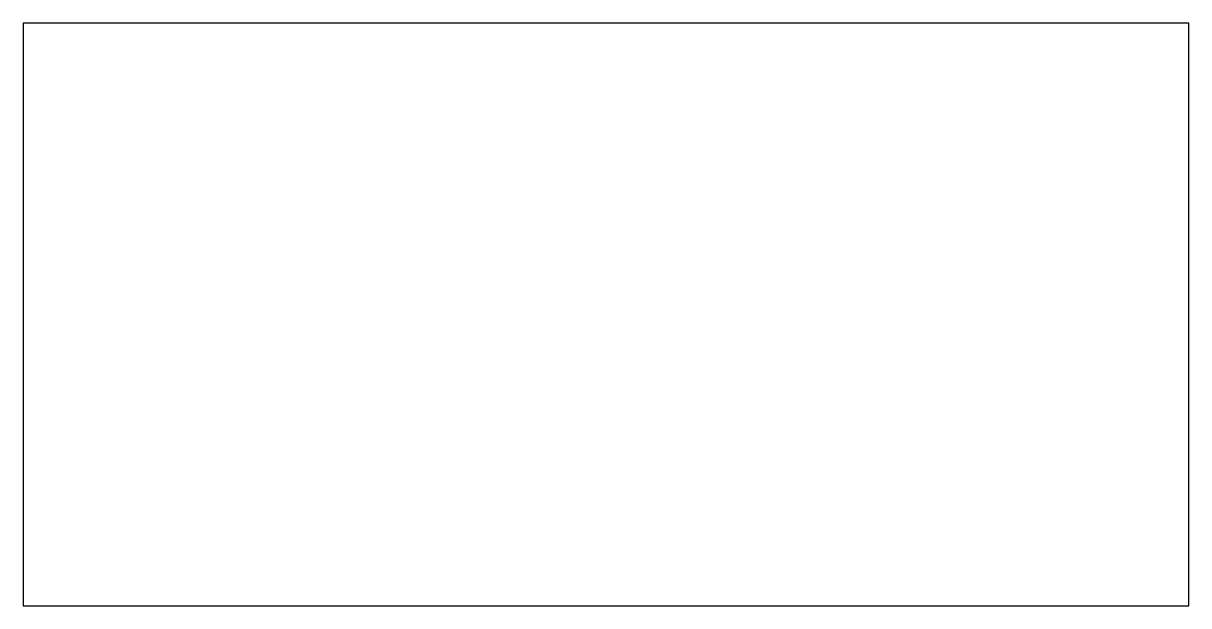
# Model space of a CAD drawing. Header units: metres. Extents: x 0 to 100, y 0 to 50.
import ezdxf

# ---------------------------------------------------------------- set-up
doc = ezdxf.new("R2010")
doc.units = ezdxf.units.M

msp = doc.modelspace()

# ---------------------------------------------------------------- linework, layer by layer
at = {"layer": 'OuterContour', "color": 3}
msp.add_lwpolyline([(0, 0), (100, 0), (100, 50), (0, 50), (0, 0)], dxfattribs=at)

doc.saveas('drawing.dxf')
